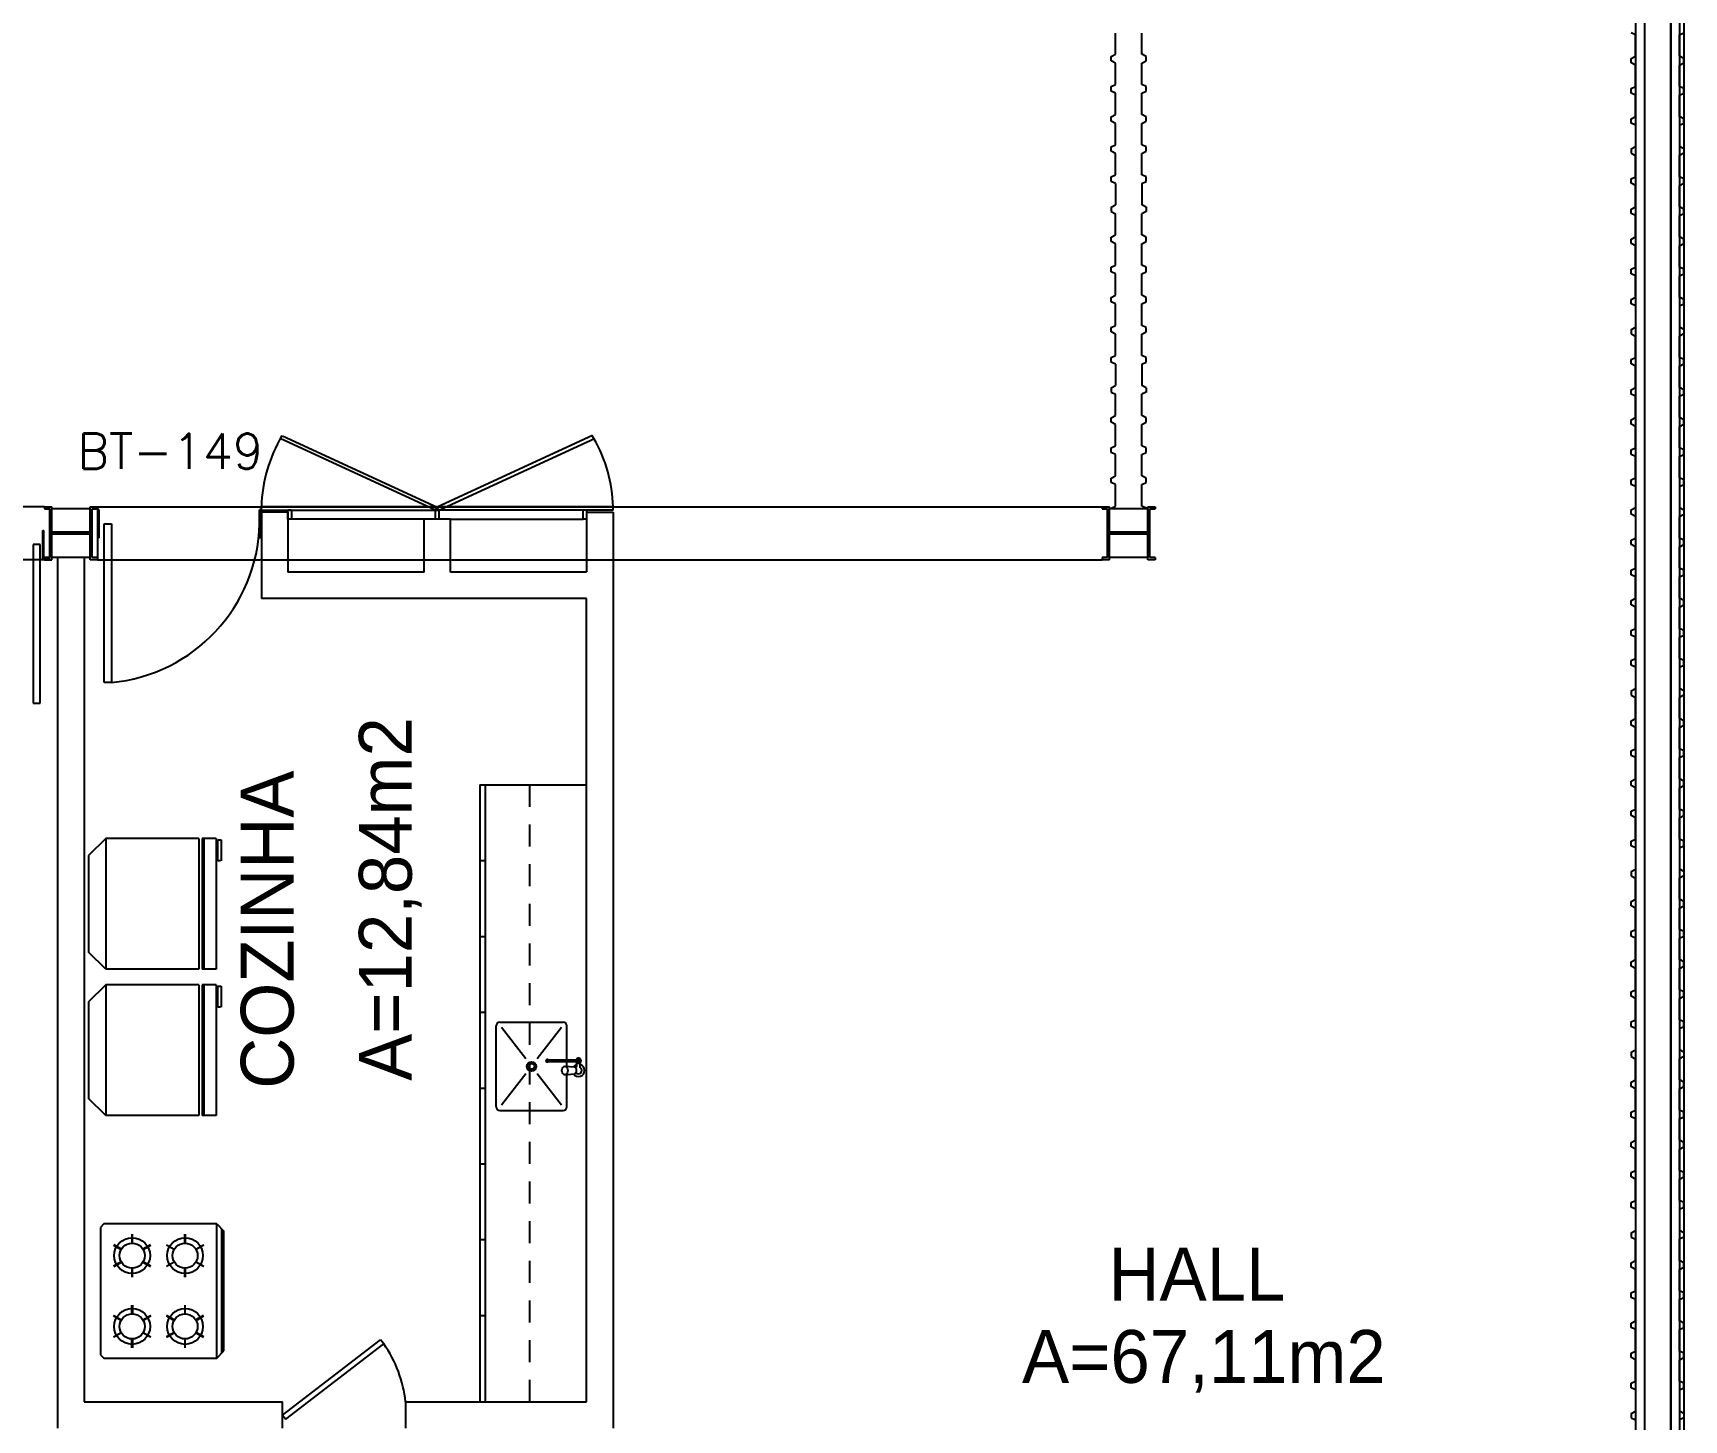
# Model space of a CAD drawing. Extents: x 940 to 1060, y 76 to 105.
# Drawn here: x 1050.75 to 1060.12, y 83.51 to 91.38 of the extents above; entities that cross this region are included whole.
import ezdxf
from ezdxf.enums import TextEntityAlignment as Align

# ---------------------------------------------------------------- set-up
doc = ezdxf.new("R2010")
doc.units = 0
doc.header["$LTSCALE"] = 0.5
doc.header["$MEASUREMENT"] = 0
doc.linetypes.add('HIDDEN', pattern=[0.375, 0.25, -0.125])
doc.layers.get('0').update_dxf_attribs({"linetype": 'CONTINUOUS'})
for name, color, linetype in [('1', 1, 'CONTINUOUS'), ('ALVENARIA', 2, 'CONTINUOUS'), ('BANCADA', 1, 'CONTINUOUS'), ('ENDEREÇO', 2, 'CONTINUOUS'), ('ESTRUTURAS', 2, 'CONTINUOUS'), ('PORTA', 2, 'CONTINUOUS'), ('PÇ', 1, 'CONTINUOUS'), ('TEXTO', 2, 'CONTINUOUS'), ('ÁREA', 2, 'CONTINUOUS')]:
    doc.layers.add(name, color=color, linetype=linetype)
doc.styles.add('FONTE', font='FONTE.shx', dxfattribs={"height": 0.4})
doc.styles.add('UNB-100', font='simplex.shx', dxfattribs={"height": 0.2})

# ---------------------------------------------------------------- blocks, each defined once
blk = doc.blocks.new('A$C1F560368')
at = {"layer": 'BANCADA', "color": 1}
for p, q in [((0.0971, 1.5713), (0, 1.4741)), ((0.0971, 1.5713), (0.0971, 0.8298)), ((0.6243, 1.5713), (0.0971, 1.5713)), ((0.6243, 1.5713), (0.6243, 0.8298)), ((0.6443, 1.5713), (0.6443, 0.8298)), ((0.7243, 1.5713), (0.6443, 1.5713)), ((0.6543, 1.5713), (0.6543, 0.8298)), ((0.7243, 1.5713), (0.7243, 0.8298)), ((0.7323, 1.4439), (0.7323, 1.5633)), ((0.7323, 1.5633), (0.7509, 1.5633)), ((0.7509, 1.5633), (0.7509, 1.4439)), ((0, 1.4741), (0, 0.9269)), ((0.7482, 1.4439), (0.7323, 1.4439)), ((0.0971, 0.8298), (0, 0.9269)), ((0.6243, 0.8298), (0.0971, 0.8298)), ((0.7243, 0.8298), (0.6443, 0.8298)), ((0.0971, 0.7415), (0, 0.6444)), ((0.0971, 0.7415), (0.0971, 0)), ((0.6243, 0.7415), (0.0971, 0.7415)), ((0.6243, 0.7415), (0.6243, 0)), ((0.7243, 0.7415), (0.6443, 0.7415)), ((0.6443, 0.7415), (0.6443, 0)), ((0.6543, 0.7415), (0.6543, 0)), ((0.7243, 0.7415), (0.7243, 0)), ((0.7323, 0.6141), (0.7323, 0.7335)), ((0.7323, 0.7335), (0.7509, 0.7335)), ((0.7509, 0.7335), (0.7509, 0.6141)), ((0, 0.6444), (0, 0.0971)), ((0.7482, 0.6141), (0.7323, 0.6141)), ((0.0971, 0), (0, 0.0971)), ((0.6243, 0), (0.0971, 0)), ((0.7243, 0), (0.6443, 0))]:
    blk.add_line(p, q, dxfattribs=at)
blk = doc.blocks.new('INOXA1-P')
for p, q in [((0.12, 0.23), (0.12, 0.0472)), ((0.22, 0.25), (0.14, 0.25)), ((0.15, 0.22), (0.287, 0.0427)), ((0.5, 0.25), (0.22, 0.25)), ((0.353, 0.0427), (0.49, 0.22)), ((0.52, 0.23), (0.52, -0.23)), ((0.043, 0.0076), (0.043, -0.022)), ((0.0623, 0.04), (0.0709, 0.04)), ((0.131, 0.0482), (0.0755, 0.0432)), ((0.131, -0.0018), (0.0755, 0.0032)), ((0.22, -0.0268), (0.0536, -0.0268)), ((0.22, -0.0368), (0.0536, -0.0368)), ((0.063, -0.0031), (0.063, -0.0207)), ((0.12, -0.0008), (0.12, -0.0268)), ((0.12, -0.0368), (0.12, -0.23)), ((0.15, -0.22), (0.287, -0.0427)), ((0.2309, -0.0268), (0.22, -0.0268)), ((0.2309, -0.0368), (0.22, -0.0368)), ((0.353, -0.0427), (0.49, -0.22)), ((0.22, -0.25), (0.14, -0.25)), ((0.5, -0.25), (0.22, -0.25))]:
    blk.add_line(p, q)
blk.add_lwpolyline([(0.0755, 0.0032), (0.0724, 0.0044), (0.069, 0.0091), (0.067, 0.0151), (0.0663, 0.0232), (0.067, 0.0313), (0.069, 0.0374), (0.0724, 0.042), (0.0755, 0.0432)])
blk.add_lwpolyline([(0.131, 0.0482), (0.1372, 0.0465), (0.1431, 0.0409), (0.1467, 0.0332), (0.1481, 0.0232), (0.1467, 0.0133), (0.1431, 0.0055), (0.1372, -0.0001), (0.131, -0.0018), (0.1249, -0.0001), (0.1189, 0.0055), (0.1153, 0.0133), (0.1139, 0.0232), (0.1153, 0.0332), (0.1189, 0.0409), (0.1249, 0.0465)], close=True)
for radius in [0.0266, 0.0163]:
    blk.add_circle((0.32, 0), radius)
for centre, radius, start, end in [((0.14, 0.23), 0.02, 90, 180), ((0.5, 0.23), 0.02, 360, 90), ((0.0536, 0.0232), 0.0349, 36.17047, 252.25677), ((0.0536, 0.0232), 0.0189, 62.73673, 235.73755), ((0.073, -0.0031), 0.01, 102.82848, 180), ((0.0536, 0.0232), 0.0349, 285.53733, 323.99874), ((0.0536, -0.0318), 0.0145, 20.16101, 339.83899), ((0.0536, -0.0318), 0.005, 90.00373, 269.99627), ((0.2309, -0.0318), 0.00738, 222.65589, 137.34411), ((0.2309, -0.0318), 0.005, 269.99352, 90.00648), ((0.14, -0.23), 0.02, 180, 270), ((0.5, -0.23), 0.02, 270, 360)]:
    blk.add_arc(centre, radius, start, end)
blk = doc.blocks.new('A$C56DD63A4')
at = {"layer": 'BANCADA', "color": 1}
for p, q in [((0.0389, 0.762), (0, 0.7201)), ((0.6793, 0.762), (0.0389, 0.762)), ((0.0389, 0.762), (0.0389, 0)), ((0.6993, 0.742), (0.6793, 0.762)), ((0, 0.7201), (0, 0.0419)), ((0.0111, 0.7321), (0.0111, 0.0299)), ((0.0111, 0.7321), (0.0111, 0.0299)), ((0.2178, 0.7033), (0.2178, 0.653)), ((0.2202, 0.653), (0.2202, 0.7033)), ((0.5179, 0.653), (0.5179, 0.7033)), ((0.5204, 0.7033), (0.5204, 0.653)), ((0.6993, 0.02), (0.6993, 0.742)), ((0.1133, 0.6415), (0.1568, 0.6164)), ((0.1581, 0.6185), (0.1145, 0.6436)), ((0.3235, 0.6436), (0.2799, 0.6185)), ((0.2811, 0.6164), (0.3247, 0.6415)), ((0.457, 0.6164), (0.4135, 0.6415)), ((0.4147, 0.6436), (0.4582, 0.6185)), ((0.5801, 0.6185), (0.6237, 0.6436)), ((0.6249, 0.6415), (0.5813, 0.6164)), ((0.1568, 0.5474), (0.1133, 0.5223)), ((0.1145, 0.5202), (0.1581, 0.5453)), ((0.2178, 0.5109), (0.2178, 0.4605)), ((0.2202, 0.4605), (0.2202, 0.5109)), ((0.2799, 0.5453), (0.3235, 0.5202)), ((0.3247, 0.5223), (0.2811, 0.5474)), ((0.4135, 0.5223), (0.457, 0.5474)), ((0.4582, 0.5453), (0.4147, 0.5202)), ((0.5179, 0.4605), (0.5179, 0.5109)), ((0.5204, 0.5109), (0.5204, 0.4605)), ((0.6237, 0.5202), (0.5801, 0.5453)), ((0.5813, 0.5474), (0.6249, 0.5223)), ((0.2178, 0.2511), (0.2178, 0.3015)), ((0.2202, 0.3015), (0.2202, 0.2511)), ((0.5179, 0.3015), (0.5179, 0.2511)), ((0.5204, 0.2511), (0.5204, 0.3015)), ((0.1568, 0.2146), (0.1133, 0.2397)), ((0.1145, 0.2418), (0.1581, 0.2167)), ((0.2799, 0.2167), (0.3235, 0.2418)), ((0.3247, 0.2397), (0.2811, 0.2146)), ((0.4135, 0.2397), (0.457, 0.2146)), ((0.4582, 0.2167), (0.4147, 0.2418)), ((0.6237, 0.2418), (0.5801, 0.2167)), ((0.5813, 0.2146), (0.6249, 0.2397)), ((0.1133, 0.1205), (0.1568, 0.1456)), ((0.1581, 0.1435), (0.1145, 0.1184)), ((0.2178, 0.0587), (0.2178, 0.109)), ((0.2202, 0.109), (0.2202, 0.0587)), ((0.3235, 0.1184), (0.2799, 0.1435)), ((0.2811, 0.1456), (0.3247, 0.1205)), ((0.457, 0.1456), (0.4135, 0.1205)), ((0.4147, 0.1184), (0.4582, 0.1435)), ((0.5179, 0.109), (0.5179, 0.0587)), ((0.5204, 0.0587), (0.5204, 0.109)), ((0.5801, 0.1435), (0.6237, 0.1184)), ((0.6249, 0.1205), (0.5813, 0.1456)), ((0.0389, 0), (0, 0.0419)), ((0.6793, 0), (0.6993, 0.02)), ((0.0389, 0), (0.6793, 0))]:
    blk.add_line(p, q, dxfattribs=at)
for centre, radius in [((0.219, 0.5819), 0.1016), ((0.5192, 0.5819), 0.1016), ((0.219, 0.5819), 0.0711), ((0.5192, 0.5819), 0.0711), ((0.219, 0.1801), 0.1016), ((0.5192, 0.1801), 0.1016), ((0.219, 0.1801), 0.0711), ((0.5192, 0.1801), 0.0711)]:
    blk.add_circle(centre, radius, dxfattribs=at)

msp = doc.modelspace()

# ---------------------------------------------------------------- linework, layer by layer
at = {"layer": '1', "color": 1}
for p, q in [((1060.12025, 102.79302), (1060.12025, 78.29302)), ((1060.04477, 78.6806), (1060.04477, 102.40068)), ((1053.03769, 88.67306), (1052.1599, 89.07815)), ((1052.17036, 89.0952), (1053.04769, 88.69038)), ((1053.9288, 89.09694), (1053.04769, 88.69038)), ((1053.05769, 88.67306), (1053.93926, 89.07989)), ((1053.93604, 89.07972), (1053.92604, 89.09704)), ((1050.82025, 88.69302), (1045.12025, 88.69302)), ((1051.12025, 88.69302), (1054.04525, 88.69302)), ((1053.04469, 88.69302), (1052.05014, 88.69302)), ((1052.05014, 88.67302), (1052.05014, 88.69302)), ((1053.04469, 88.67302), (1053.04469, 88.69302)), ((1054.04525, 88.69302), (1053.05069, 88.69302)), ((1053.05069, 88.67302), (1053.05069, 88.69302)), ((1054.04525, 88.67302), (1054.04525, 88.69302)), ((1054.04525, 88.69302), (1056.82025, 88.69302)), ((1052.05014, 88.67302), (1053.05033, 88.67302)), ((1052.20014, 88.62302), (1052.20014, 88.67302)), ((1052.22014, 88.67302), (1052.20014, 88.67302)), ((1052.22014, 88.62302), (1052.20014, 88.62302)), ((1052.22014, 88.67295), (1052.22014, 88.62295)), ((1052.97269, 88.62305), (1052.22014, 88.62295)), ((1053.03769, 88.67306), (1053.04769, 88.69038)), ((1053.03769, 88.62306), (1053.03769, 88.67306)), ((1053.05769, 88.67306), (1053.03769, 88.67306)), ((1053.05769, 88.67306), (1053.04769, 88.69038)), ((1054.04525, 88.67302), (1053.05633, 88.67302)), ((1053.05769, 88.67299), (1053.05769, 88.62299)), ((1053.12269, 88.62306), (1053.87525, 88.62306)), ((1053.87525, 88.62309), (1053.87525, 88.67309)), ((1053.89525, 88.67309), (1053.87525, 88.67309)), ((1053.89525, 88.62309), (1053.87525, 88.62309)), ((1053.89525, 88.67302), (1053.89525, 88.62302)), ((1050.82025, 88.39302), (1045.12025, 88.39302)), ((1051.12025, 88.39302), (1054.04525, 88.39302)), ((1054.04555, 88.39302), (1056.82025, 88.39302))]:
    msp.add_line(p, q, dxfattribs=at)
for centre, radius, start, end in [((1052.8902, 88.66879), 0.84041, 149.385249, 178.347882), ((1053.23325, 88.67302), 0.81225, 1.410941, 30.057733)]:
    msp.add_arc(centre, radius, start, end, dxfattribs=at)
at = {"layer": 'ALVENARIA'}
for p, q in [((1059.84525, 93.81145), (1059.84525, 78.44226)), ((1059.89557, 93.76145), (1059.89557, 78.44226)), ((1060.04557, 93.76145), (1060.04557, 78.44226)), ((1060.09525, 93.81145), (1060.09525, 78.48768)), ((1056.89525, 91.25977), (1056.89525, 91.38057)), ((1057.04525, 91.25977), (1057.04525, 91.38057)), ((1059.84525, 91.36948), (1059.82025, 91.38198)), ((1059.84525, 91.24868), (1059.84525, 91.36948)), ((1060.09525, 91.36948), (1060.12025, 91.38198)), ((1060.09525, 91.24868), (1060.09525, 91.36948)), ((1056.87025, 91.24727), (1056.89525, 91.25977)), ((1056.87025, 91.22227), (1056.87025, 91.24727)), ((1056.89525, 91.20977), (1056.87025, 91.22227)), ((1057.07025, 91.24727), (1057.04525, 91.25977)), ((1057.04525, 91.20977), (1057.07025, 91.22227)), ((1057.07025, 91.22227), (1057.07025, 91.24727)), ((1059.82025, 91.23618), (1059.84525, 91.24868)), ((1059.82025, 91.21118), (1059.82025, 91.23618)), ((1060.12025, 91.23618), (1060.09525, 91.24868)), ((1060.12025, 91.21118), (1060.12025, 91.23618)), ((1056.89525, 91.08897), (1056.89525, 91.20977)), ((1057.04525, 91.08897), (1057.04525, 91.20977)), ((1059.84525, 91.19868), (1059.82025, 91.21118)), ((1059.84525, 91.07754), (1059.84525, 91.19868)), ((1060.09525, 91.19868), (1060.12025, 91.21118)), ((1060.09525, 91.07754), (1060.09525, 91.19868)), ((1056.87025, 91.07647), (1056.89525, 91.08897)), ((1056.87025, 91.05147), (1056.87025, 91.07647)), ((1056.89525, 91.03897), (1056.87025, 91.05147)), ((1056.89525, 90.91817), (1056.89525, 91.03897)), ((1057.07025, 91.07647), (1057.04525, 91.08897)), ((1057.04525, 91.03897), (1057.07025, 91.05147)), ((1057.04525, 90.91817), (1057.04525, 91.03897)), ((1057.07025, 91.05147), (1057.07025, 91.07647)), ((1059.82025, 91.06504), (1059.84525, 91.07754)), ((1059.82025, 91.04004), (1059.82025, 91.06504)), ((1059.84525, 91.02754), (1059.82025, 91.04004)), ((1060.12025, 91.06504), (1060.09525, 91.07754)), ((1060.09525, 91.02754), (1060.12025, 91.04004)), ((1060.12025, 91.04004), (1060.12025, 91.06504)), ((1059.84525, 90.90708), (1059.84525, 91.02754)), ((1060.09525, 90.90708), (1060.09525, 91.02754)), ((1056.87025, 90.90567), (1056.89525, 90.91817)), ((1056.87025, 90.88067), (1056.87025, 90.90567)), ((1056.89525, 90.86817), (1056.87025, 90.88067)), ((1056.89525, 90.74703), (1056.89525, 90.86817)), ((1057.07025, 90.90567), (1057.04525, 90.91817)), ((1057.04525, 90.86817), (1057.07025, 90.88067)), ((1057.04525, 90.74703), (1057.04525, 90.86817)), ((1057.07025, 90.88067), (1057.07025, 90.90567)), ((1059.82025, 90.89458), (1059.84525, 90.90708)), ((1059.82025, 90.86958), (1059.82025, 90.89458)), ((1059.84525, 90.85708), (1059.82025, 90.86958)), ((1059.84525, 90.85708), (1059.84525, 90.73628)), ((1060.12025, 90.89458), (1060.09525, 90.90708)), ((1060.09525, 90.85708), (1060.12025, 90.86958)), ((1060.09525, 90.85708), (1060.09525, 90.73628)), ((1060.12025, 90.86958), (1060.12025, 90.89458)), ((1056.87025, 90.73453), (1056.89525, 90.74703)), ((1056.87025, 90.70953), (1056.87025, 90.73453)), ((1056.89525, 90.69703), (1056.87025, 90.70953)), ((1056.89525, 90.57657), (1056.89525, 90.69703)), ((1057.07025, 90.73453), (1057.04525, 90.74703)), ((1057.04525, 90.69703), (1057.07025, 90.70953)), ((1057.04525, 90.57657), (1057.04525, 90.69703)), ((1057.07025, 90.70953), (1057.07025, 90.73453)), ((1059.82025, 90.72378), (1059.84525, 90.73628)), ((1059.82025, 90.72378), (1059.82025, 90.69878)), ((1059.82025, 90.69878), (1059.84525, 90.68628)), ((1059.84525, 90.56548), (1059.84525, 90.68628)), ((1059.84525, 90.56548), (1059.84525, 90.68628)), ((1060.12025, 90.72378), (1060.09525, 90.73628)), ((1060.12025, 90.69878), (1060.09525, 90.68628)), ((1060.09525, 90.56548), (1060.09525, 90.68628)), ((1060.12025, 90.72378), (1060.12025, 90.69878)), ((1056.87025, 90.56407), (1056.89525, 90.57657)), ((1057.07025, 90.56407), (1057.04525, 90.57657)), ((1059.82025, 90.55298), (1059.84525, 90.56548)), ((1059.82025, 90.55298), (1059.84525, 90.56548)), ((1060.12025, 90.55298), (1060.09525, 90.56548)), ((1056.87025, 90.53907), (1056.87025, 90.56407)), ((1056.89525, 90.52657), (1056.87025, 90.53907)), ((1056.89525, 90.52657), (1056.89525, 90.40577)), ((1057.04525, 90.52657), (1057.07025, 90.53907)), ((1057.04525, 90.52657), (1057.04525, 90.40577)), ((1057.07025, 90.53907), (1057.07025, 90.56407)), ((1059.82025, 90.52798), (1059.82025, 90.55298)), ((1059.82025, 90.52798), (1059.82025, 90.55298)), ((1059.84525, 90.51548), (1059.82025, 90.52798)), ((1059.84525, 90.51548), (1059.82025, 90.52798)), ((1059.84525, 90.39468), (1059.84525, 90.51548)), ((1059.84525, 90.39468), (1059.84525, 90.51548)), ((1060.09525, 90.51548), (1060.12025, 90.52798)), ((1060.09525, 90.39468), (1060.09525, 90.51548)), ((1060.12025, 90.52798), (1060.12025, 90.55298)), ((1056.87025, 90.39327), (1056.89525, 90.40577)), ((1056.87025, 90.39327), (1056.87025, 90.36827)), ((1057.07025, 90.39327), (1057.04525, 90.40577)), ((1057.07025, 90.39327), (1057.07025, 90.36827)), ((1059.82025, 90.38218), (1059.84525, 90.39468)), ((1059.82025, 90.38218), (1059.84525, 90.39468)), ((1059.82025, 90.35718), (1059.82025, 90.38218)), ((1059.82025, 90.35718), (1059.82025, 90.38218)), ((1060.12025, 90.38218), (1060.09525, 90.39468)), ((1060.12025, 90.35718), (1060.12025, 90.38218)), ((1056.87025, 90.36827), (1056.89525, 90.35577)), ((1056.89525, 90.23497), (1056.89525, 90.35577)), ((1057.07025, 90.36827), (1057.04525, 90.35577)), ((1057.04525, 90.23497), (1057.04525, 90.35577)), ((1059.84525, 90.34468), (1059.82025, 90.35718)), ((1059.84525, 90.34468), (1059.82025, 90.35718)), ((1059.84525, 90.22388), (1059.84525, 90.34468)), ((1059.84525, 90.22388), (1059.84525, 90.34468)), ((1060.09525, 90.34468), (1060.12025, 90.35718)), ((1060.09525, 90.22388), (1060.09525, 90.34468)), ((1056.87025, 90.22247), (1056.89525, 90.23497)), ((1056.87025, 90.19747), (1056.87025, 90.22247)), ((1056.89525, 90.18497), (1056.87025, 90.19747)), ((1057.07025, 90.22247), (1057.04525, 90.23497)), ((1057.04525, 90.18497), (1057.07025, 90.19747)), ((1057.07025, 90.19747), (1057.07025, 90.22247)), ((1059.82025, 90.21138), (1059.84525, 90.22388)), ((1059.82025, 90.21138), (1059.84525, 90.22388)), ((1059.82025, 90.18638), (1059.82025, 90.21138)), ((1059.82025, 90.18638), (1059.82025, 90.21138)), ((1060.12025, 90.21138), (1060.09525, 90.22388)), ((1060.12025, 90.18638), (1060.12025, 90.21138)), ((1056.89525, 90.06417), (1056.89525, 90.18497)), ((1057.04525, 90.06417), (1057.04525, 90.18497)), ((1059.84525, 90.17388), (1059.82025, 90.18638)), ((1059.84525, 90.17388), (1059.82025, 90.18638)), ((1059.84525, 90.05274), (1059.84525, 90.17388)), ((1059.84525, 90.05274), (1059.84525, 90.17388)), ((1060.09525, 90.17388), (1060.12025, 90.18638)), ((1060.09525, 90.05274), (1060.09525, 90.17388)), ((1056.87025, 90.05167), (1056.89525, 90.06417)), ((1056.87025, 90.02667), (1056.87025, 90.05167)), ((1056.89525, 90.01417), (1056.87025, 90.02667)), ((1056.89525, 89.89337), (1056.89525, 90.01417)), ((1057.07025, 90.05167), (1057.04525, 90.06417)), ((1057.04525, 90.01417), (1057.07025, 90.02667)), ((1057.04525, 89.89337), (1057.04525, 90.01417)), ((1057.07025, 90.02667), (1057.07025, 90.05167)), ((1059.82025, 90.04024), (1059.84525, 90.05274)), ((1059.82025, 90.04024), (1059.84525, 90.05274)), ((1059.82025, 90.01524), (1059.82025, 90.04024)), ((1059.82025, 90.01524), (1059.82025, 90.04024)), ((1059.84525, 90.00274), (1059.82025, 90.01524)), ((1059.84525, 90.00274), (1059.82025, 90.01524)), ((1059.84525, 89.88228), (1059.84525, 90.00274)), ((1059.84525, 89.88228), (1059.84525, 90.00274)), ((1060.12025, 90.04024), (1060.09525, 90.05274)), ((1060.09525, 90.00274), (1060.12025, 90.01524)), ((1060.09525, 89.88228), (1060.09525, 90.00274)), ((1060.12025, 90.01524), (1060.12025, 90.04024)), ((1056.87025, 89.88087), (1056.89525, 89.89337)), ((1056.87025, 89.85587), (1056.87025, 89.88087)), ((1056.89525, 89.84337), (1056.87025, 89.85587)), ((1056.89525, 89.72223), (1056.89525, 89.84337)), ((1057.07025, 89.88087), (1057.04525, 89.89337)), ((1057.04525, 89.84337), (1057.07025, 89.85587)), ((1057.04525, 89.72223), (1057.04525, 89.84337)), ((1057.07025, 89.85587), (1057.07025, 89.88087)), ((1059.82025, 89.86978), (1059.84525, 89.88228)), ((1059.82025, 89.86978), (1059.84525, 89.88228)), ((1059.82025, 89.84478), (1059.82025, 89.86978)), ((1059.82025, 89.84478), (1059.82025, 89.86978)), ((1059.84525, 89.83228), (1059.82025, 89.84478)), ((1059.84525, 89.83228), (1059.82025, 89.84478)), ((1059.84525, 89.83228), (1059.84525, 89.71148)), ((1059.84525, 89.83228), (1059.84525, 89.71148)), ((1060.12025, 89.86978), (1060.09525, 89.88228)), ((1060.09525, 89.83228), (1060.12025, 89.84478)), ((1060.09525, 89.83228), (1060.09525, 89.71148)), ((1060.12025, 89.84478), (1060.12025, 89.86978)), ((1056.87025, 89.70973), (1056.89525, 89.72223)), ((1057.07025, 89.70973), (1057.04525, 89.72223)), ((1056.87025, 89.68473), (1056.87025, 89.70973)), ((1056.89525, 89.67223), (1056.87025, 89.68473)), ((1056.89525, 89.55177), (1056.89525, 89.67223)), ((1057.04525, 89.67223), (1057.07025, 89.68473)), ((1057.04525, 89.55177), (1057.04525, 89.67223)), ((1057.07025, 89.68473), (1057.07025, 89.70973)), ((1059.82025, 89.69898), (1059.84525, 89.71148)), ((1059.82025, 89.69898), (1059.84525, 89.71148)), ((1059.82025, 89.69898), (1059.82025, 89.67398)), ((1059.82025, 89.69898), (1059.82025, 89.67398)), ((1059.82025, 89.67398), (1059.84525, 89.66148)), ((1059.82025, 89.67398), (1059.84525, 89.66148)), ((1059.84525, 89.54068), (1059.84525, 89.66148)), ((1059.84525, 89.54068), (1059.84525, 89.66148)), ((1060.12025, 89.69898), (1060.09525, 89.71148)), ((1060.12025, 89.67398), (1060.09525, 89.66148)), ((1060.09525, 89.54068), (1060.09525, 89.66148)), ((1060.12025, 89.69898), (1060.12025, 89.67398)), ((1056.87025, 89.53927), (1056.89525, 89.55177)), ((1056.87025, 89.51427), (1056.87025, 89.53927)), ((1057.07025, 89.53927), (1057.04525, 89.55177)), ((1057.07025, 89.51427), (1057.07025, 89.53927)), ((1059.82025, 89.52818), (1059.84525, 89.54068)), ((1060.12025, 89.52818), (1060.09525, 89.54068)), ((1056.89525, 89.50177), (1056.87025, 89.51427)), ((1056.89525, 89.50177), (1056.89525, 89.38097)), ((1057.04525, 89.50177), (1057.07025, 89.51427)), ((1057.04525, 89.50177), (1057.04525, 89.38097)), ((1059.82025, 89.50318), (1059.82025, 89.52818)), ((1059.84525, 89.49068), (1059.82025, 89.50318)), ((1059.84525, 89.36988), (1059.84525, 89.49068)), ((1059.84525, 89.36988), (1059.84525, 89.49068)), ((1060.09525, 89.49068), (1060.12025, 89.50318)), ((1060.09525, 89.36988), (1060.09525, 89.49068)), ((1060.12025, 89.50318), (1060.12025, 89.52818)), ((1056.87025, 89.36847), (1056.89525, 89.38097)), ((1056.87025, 89.36847), (1056.87025, 89.34347)), ((1057.07025, 89.36847), (1057.04525, 89.38097)), ((1057.07025, 89.36847), (1057.07025, 89.34347)), ((1059.82025, 89.35738), (1059.84525, 89.36988)), ((1059.82025, 89.35738), (1059.84525, 89.36988)), ((1059.82025, 89.33238), (1059.82025, 89.35738)), ((1059.82025, 89.33238), (1059.82025, 89.35738)), ((1060.12025, 89.35738), (1060.09525, 89.36988)), ((1060.12025, 89.33238), (1060.12025, 89.35738)), ((1056.87025, 89.34347), (1056.89525, 89.33097)), ((1056.89525, 89.21017), (1056.89525, 89.33097)), ((1057.07025, 89.34347), (1057.04525, 89.33097)), ((1057.04525, 89.21017), (1057.04525, 89.33097)), ((1059.84525, 89.31988), (1059.82025, 89.33238)), ((1059.84525, 89.31988), (1059.82025, 89.33238)), ((1059.84525, 89.19908), (1059.84525, 89.31988)), ((1059.84525, 89.19908), (1059.84525, 89.31988)), ((1060.09525, 89.31988), (1060.12025, 89.33238)), ((1060.09525, 89.19908), (1060.09525, 89.31988)), ((1056.87025, 89.19767), (1056.89525, 89.21017)), ((1056.87025, 89.17267), (1056.87025, 89.19767)), ((1056.89525, 89.16017), (1056.87025, 89.17267)), ((1056.89525, 89.03937), (1056.89525, 89.16017)), ((1057.07025, 89.19767), (1057.04525, 89.21017)), ((1057.04525, 89.16017), (1057.07025, 89.17267)), ((1057.04525, 89.03937), (1057.04525, 89.16017)), ((1057.07025, 89.17267), (1057.07025, 89.19767)), ((1059.82025, 89.18658), (1059.84525, 89.19908)), ((1059.82025, 89.18658), (1059.84525, 89.19908)), ((1059.82025, 89.16158), (1059.82025, 89.18658)), ((1059.82025, 89.16158), (1059.82025, 89.18658)), ((1059.84525, 89.14908), (1059.82025, 89.16158)), ((1059.84525, 89.14908), (1059.82025, 89.16158)), ((1060.12025, 89.18658), (1060.09525, 89.19908)), ((1060.09525, 89.14908), (1060.12025, 89.16158)), ((1060.12025, 89.16158), (1060.12025, 89.18658)), ((1059.84525, 89.02794), (1059.84525, 89.14908)), ((1059.84525, 89.02794), (1059.84525, 89.14908)), ((1060.09525, 89.02794), (1060.09525, 89.14908)), ((1056.87025, 89.02687), (1056.89525, 89.03937)), ((1056.87025, 89.00187), (1056.87025, 89.02687)), ((1056.89525, 88.98937), (1056.87025, 89.00187)), ((1056.89525, 88.86857), (1056.89525, 88.98937)), ((1057.07025, 89.02687), (1057.04525, 89.03937)), ((1057.04525, 88.98937), (1057.07025, 89.00187)), ((1057.04525, 88.86857), (1057.04525, 88.98937)), ((1057.07025, 89.00187), (1057.07025, 89.02687)), ((1059.82025, 89.01544), (1059.84525, 89.02794)), ((1059.82025, 89.01544), (1059.84525, 89.02794)), ((1059.82025, 88.99044), (1059.82025, 89.01544)), ((1059.82025, 88.99044), (1059.82025, 89.01544)), ((1059.84525, 88.97794), (1059.82025, 88.99044)), ((1059.84525, 88.97794), (1059.82025, 88.99044)), ((1059.84525, 88.85748), (1059.84525, 88.97794)), ((1059.84525, 88.85748), (1059.84525, 88.97794)), ((1060.12025, 89.01544), (1060.09525, 89.02794)), ((1060.09525, 88.97794), (1060.12025, 88.99044)), ((1060.09525, 88.85748), (1060.09525, 88.97794)), ((1060.12025, 88.99044), (1060.12025, 89.01544)), ((1056.87025, 88.85607), (1056.89525, 88.86857)), ((1056.87025, 88.83107), (1056.87025, 88.85607)), ((1056.89525, 88.81857), (1056.87025, 88.83107)), ((1056.89525, 88.69743), (1056.89525, 88.81857)), ((1057.07025, 88.85607), (1057.04525, 88.86857)), ((1057.04525, 88.81857), (1057.07025, 88.83107)), ((1057.04525, 88.69743), (1057.04525, 88.81857)), ((1057.07025, 88.83107), (1057.07025, 88.85607)), ((1059.82025, 88.84498), (1059.84525, 88.85748)), ((1059.82025, 88.84498), (1059.84525, 88.85748)), ((1059.82025, 88.81998), (1059.82025, 88.84498)), ((1059.82025, 88.81998), (1059.82025, 88.84498)), ((1059.84525, 88.80748), (1059.82025, 88.81998)), ((1059.84525, 88.80748), (1059.82025, 88.81998)), ((1059.84525, 88.80748), (1059.84525, 88.68668)), ((1059.84525, 88.80748), (1059.84525, 88.68868)), ((1060.12025, 88.84498), (1060.09525, 88.85748)), ((1060.09525, 88.80748), (1060.12025, 88.81998)), ((1060.09525, 88.80748), (1060.09525, 88.68668)), ((1060.12025, 88.81998), (1060.12025, 88.84498)), ((1056.87025, 88.68493), (1056.89525, 88.69743)), ((1057.07025, 88.68493), (1057.04525, 88.69743)), ((1052.20014, 88.66291), (1052.05014, 88.66291)), ((1052.05014, 88.66291), (1052.05014, 88.17302)), ((1052.20014, 88.66291), (1052.20014, 88.32302)), ((1053.12269, 88.62306), (1052.97269, 88.62305)), ((1052.97269, 88.32302), (1052.97269, 88.62305)), ((1053.05769, 88.62306), (1053.03769, 88.62306)), ((1053.12269, 88.32302), (1053.12269, 88.62306)), ((1053.89525, 88.66291), (1054.04525, 88.66291)), ((1053.89525, 88.66291), (1053.89525, 88.32309)), ((1054.04525, 88.66291), (1054.04525, 83.46564)), ((1056.87025, 88.68102), (1056.87025, 88.68493)), ((1057.07025, 88.68102), (1057.07025, 88.68493)), ((1059.82025, 88.67618), (1059.84525, 88.68868)), ((1059.82025, 88.67618), (1059.84525, 88.68868)), ((1059.82025, 88.65118), (1059.82025, 88.67618)), ((1059.82025, 88.65118), (1059.82025, 88.67618)), ((1059.84525, 88.63868), (1059.82025, 88.65118)), ((1059.84525, 88.63868), (1059.82025, 88.65118)), ((1059.84525, 88.63868), (1059.84525, 88.51988)), ((1059.84525, 88.63868), (1059.84525, 88.51788)), ((1060.12025, 88.67418), (1060.09525, 88.68668)), ((1060.12025, 88.64918), (1060.09525, 88.63668)), ((1060.09525, 88.51588), (1060.09525, 88.63668)), ((1060.12025, 88.67418), (1060.12025, 88.64918)), ((1059.82025, 88.50338), (1059.84525, 88.51588)), ((1059.84525, 88.51738), (1059.84525, 88.52028)), ((1060.12025, 88.50338), (1060.09525, 88.51588)), ((1059.82025, 88.47838), (1059.82025, 88.50338)), ((1059.84525, 88.46588), (1059.82025, 88.47838)), ((1059.84525, 88.34508), (1059.84525, 88.46588)), ((1060.09525, 88.46588), (1060.12025, 88.47838)), ((1060.09525, 88.34508), (1060.09525, 88.46588)), ((1060.12025, 88.47838), (1060.12025, 88.50338)), ((1050.89525, 83.46564), (1050.89525, 88.40502)), ((1051.04525, 88.40502), (1051.04525, 83.61564)), ((1052.97269, 88.32302), (1052.20014, 88.32302)), ((1053.89525, 88.32302), (1053.12269, 88.32302)), ((1059.82025, 88.33258), (1059.84525, 88.34508)), ((1059.82025, 88.30758), (1059.82025, 88.33258)), ((1060.12025, 88.33258), (1060.09525, 88.34508)), ((1060.12025, 88.30758), (1060.12025, 88.33258)), ((1059.84525, 88.29508), (1059.82025, 88.30758)), ((1059.84525, 88.17428), (1059.84525, 88.29508)), ((1060.09525, 88.29508), (1060.12025, 88.30758)), ((1060.09525, 88.17428), (1060.09525, 88.29508)), ((1053.89525, 88.17302), (1052.05014, 88.17302)), ((1053.89525, 83.61564), (1053.89525, 88.17302)), ((1059.82025, 88.16178), (1059.84525, 88.17428)), ((1059.82025, 88.13678), (1059.82025, 88.16178)), ((1059.84525, 88.12428), (1059.82025, 88.13678)), ((1060.12025, 88.16178), (1060.09525, 88.17428)), ((1060.09525, 88.12428), (1060.12025, 88.13678)), ((1060.12025, 88.13678), (1060.12025, 88.16178)), ((1059.84525, 88.00314), (1059.84525, 88.12428)), ((1060.09525, 88.00314), (1060.09525, 88.12428)), ((1059.82025, 87.99064), (1059.84525, 88.00314)), ((1059.82025, 87.96564), (1059.82025, 87.99064)), ((1059.84525, 87.95314), (1059.82025, 87.96564)), ((1059.84525, 87.83268), (1059.84525, 87.95314)), ((1060.12025, 87.99064), (1060.09525, 88.00314)), ((1060.09525, 87.95314), (1060.12025, 87.96564)), ((1060.09525, 87.83268), (1060.09525, 87.95314)), ((1060.12025, 87.96564), (1060.12025, 87.99064)), ((1059.82025, 87.82018), (1059.84525, 87.83268)), ((1059.82025, 87.79518), (1059.82025, 87.82018)), ((1059.84525, 87.78268), (1059.82025, 87.79518)), ((1059.84525, 87.78268), (1059.84525, 87.66188)), ((1060.12025, 87.82018), (1060.09525, 87.83268)), ((1060.09525, 87.78268), (1060.12025, 87.79518)), ((1060.09525, 87.78268), (1060.09525, 87.66188)), ((1060.12025, 87.79518), (1060.12025, 87.82018)), ((1059.82025, 87.64938), (1059.84525, 87.66188)), ((1060.12025, 87.64938), (1060.09525, 87.66188)), ((1059.82025, 87.64938), (1059.82025, 87.62438)), ((1059.82025, 87.62438), (1059.84525, 87.61188)), ((1059.84525, 87.49108), (1059.84525, 87.61188)), ((1060.12025, 87.62438), (1060.09525, 87.61188)), ((1060.09525, 87.49108), (1060.09525, 87.61188)), ((1060.12025, 87.64938), (1060.12025, 87.62438)), ((1059.82025, 87.47858), (1059.84525, 87.49108)), ((1059.82025, 87.45358), (1059.82025, 87.47858)), ((1060.12025, 87.47858), (1060.09525, 87.49108)), ((1060.12025, 87.45358), (1060.12025, 87.47858)), ((1059.84525, 87.44108), (1059.82025, 87.45358)), ((1059.84525, 87.32028), (1059.84525, 87.44108)), ((1060.09525, 87.44108), (1060.12025, 87.45358)), ((1060.09525, 87.32028), (1060.09525, 87.44108)), ((1059.82025, 87.30778), (1059.84525, 87.32028)), ((1059.82025, 87.28278), (1059.82025, 87.30778)), ((1060.12025, 87.30778), (1060.09525, 87.32028)), ((1060.12025, 87.28278), (1060.12025, 87.30778)), ((1059.84525, 87.27028), (1059.82025, 87.28278)), ((1059.84525, 87.14948), (1059.84525, 87.27028)), ((1060.09525, 87.27028), (1060.12025, 87.28278)), ((1060.09525, 87.14948), (1060.09525, 87.27028)), ((1059.82025, 87.13698), (1059.84525, 87.14948)), ((1059.82025, 87.11198), (1059.82025, 87.13698)), ((1059.84525, 87.09948), (1059.82025, 87.11198)), ((1059.84525, 86.97834), (1059.84525, 87.09948)), ((1060.12025, 87.13698), (1060.09525, 87.14948)), ((1060.09525, 87.09948), (1060.12025, 87.11198)), ((1060.09525, 86.97834), (1060.09525, 87.09948)), ((1060.12025, 87.11198), (1060.12025, 87.13698)), ((1059.82025, 86.96584), (1059.84525, 86.97834)), ((1059.82025, 86.94084), (1059.82025, 86.96584)), ((1059.84525, 86.92834), (1059.82025, 86.94084)), ((1059.84525, 86.80788), (1059.84525, 86.92834)), ((1060.12025, 86.96584), (1060.09525, 86.97834)), ((1060.09525, 86.92834), (1060.12025, 86.94084)), ((1060.09525, 86.80788), (1060.09525, 86.92834)), ((1060.12025, 86.94084), (1060.12025, 86.96584)), ((1059.82025, 86.79538), (1059.84525, 86.80788)), ((1059.82025, 86.77038), (1059.82025, 86.79538)), ((1059.84525, 86.75788), (1059.82025, 86.77038)), ((1059.84525, 86.75788), (1059.84525, 86.63708)), ((1060.12025, 86.79538), (1060.09525, 86.80788)), ((1060.09525, 86.75788), (1060.12025, 86.77038)), ((1060.09525, 86.75788), (1060.09525, 86.63708)), ((1060.12025, 86.77038), (1060.12025, 86.79538)), ((1059.82025, 86.62458), (1059.84525, 86.63708)), ((1060.12025, 86.62458), (1060.09525, 86.63708)), ((1059.82025, 86.62458), (1059.82025, 86.59958)), ((1059.82025, 86.59958), (1059.84525, 86.58708)), ((1059.84525, 86.46628), (1059.84525, 86.58708)), ((1060.12025, 86.59958), (1060.09525, 86.58708)), ((1060.09525, 86.46628), (1060.09525, 86.58708)), ((1060.12025, 86.62458), (1060.12025, 86.59958)), ((1059.82025, 86.45378), (1059.84525, 86.46628)), ((1059.82025, 86.42878), (1059.82025, 86.45378)), ((1060.12025, 86.45378), (1060.09525, 86.46628)), ((1060.12025, 86.42878), (1060.12025, 86.45378)), ((1059.84525, 86.41628), (1059.82025, 86.42878)), ((1059.84525, 86.29548), (1059.84525, 86.41628)), ((1060.09525, 86.41628), (1060.12025, 86.42878)), ((1060.09525, 86.29548), (1060.09525, 86.41628)), ((1059.82025, 86.28298), (1059.84525, 86.29548)), ((1059.82025, 86.25798), (1059.82025, 86.28298)), ((1059.84525, 86.24548), (1059.82025, 86.25798)), ((1060.12025, 86.28298), (1060.09525, 86.29548)), ((1060.09525, 86.24548), (1060.12025, 86.25798)), ((1060.12025, 86.25798), (1060.12025, 86.28298)), ((1059.84525, 86.12468), (1059.84525, 86.24548)), ((1060.09525, 86.12468), (1060.09525, 86.24548)), ((1059.82025, 86.11218), (1059.84525, 86.12468)), ((1059.82025, 86.08718), (1059.82025, 86.11218)), ((1059.84525, 86.07468), (1059.82025, 86.08718)), ((1059.84525, 85.95354), (1059.84525, 86.07468)), ((1060.12025, 86.11218), (1060.09525, 86.12468)), ((1060.09525, 86.07468), (1060.12025, 86.08718)), ((1060.09525, 85.95354), (1060.09525, 86.07468)), ((1060.12025, 86.08718), (1060.12025, 86.11218)), ((1059.82025, 85.94104), (1059.84525, 85.95354)), ((1059.82025, 85.91604), (1059.82025, 85.94104)), ((1059.84525, 85.90354), (1059.82025, 85.91604)), ((1059.84525, 85.78308), (1059.84525, 85.90354)), ((1060.12025, 85.94104), (1060.09525, 85.95354)), ((1060.09525, 85.90354), (1060.12025, 85.91604)), ((1060.09525, 85.78308), (1060.09525, 85.90354)), ((1060.12025, 85.91604), (1060.12025, 85.94104)), ((1059.82025, 85.77058), (1059.84525, 85.78308)), ((1059.82025, 85.74558), (1059.82025, 85.77058)), ((1059.84525, 85.73308), (1059.82025, 85.74558)), ((1059.84525, 85.73308), (1059.84525, 85.61228)), ((1060.12025, 85.77058), (1060.09525, 85.78308)), ((1060.09525, 85.73308), (1060.12025, 85.74558)), ((1060.09525, 85.73308), (1060.09525, 85.61228)), ((1060.12025, 85.74558), (1060.12025, 85.77058)), ((1059.82025, 85.59978), (1059.84525, 85.61228)), ((1060.12025, 85.59978), (1060.09525, 85.61228)), ((1059.82025, 85.59978), (1059.82025, 85.57478)), ((1059.82025, 85.57478), (1059.84525, 85.56228)), ((1059.84525, 85.44148), (1059.84525, 85.56228)), ((1060.12025, 85.57478), (1060.09525, 85.56228)), ((1060.09525, 85.44148), (1060.09525, 85.56228)), ((1060.12025, 85.59978), (1060.12025, 85.57478)), ((1059.82025, 85.42898), (1059.84525, 85.44148)), ((1059.82025, 85.40398), (1059.82025, 85.42898)), ((1060.12025, 85.42898), (1060.09525, 85.44148)), ((1060.12025, 85.40398), (1060.12025, 85.42898)), ((1059.84525, 85.39148), (1059.82025, 85.40398)), ((1059.84525, 85.27068), (1059.84525, 85.39148)), ((1060.09525, 85.39148), (1060.12025, 85.40398)), ((1060.09525, 85.27068), (1060.09525, 85.39148)), ((1059.82025, 85.25818), (1059.84525, 85.27068)), ((1059.82025, 85.23318), (1059.82025, 85.25818)), ((1059.84525, 85.22068), (1059.82025, 85.23318)), ((1060.12025, 85.25818), (1060.09525, 85.27068)), ((1060.09525, 85.22068), (1060.12025, 85.23318)), ((1060.12025, 85.23318), (1060.12025, 85.25818)), ((1059.84525, 85.09988), (1059.84525, 85.22068)), ((1060.09525, 85.09988), (1060.09525, 85.22068)), ((1059.82025, 85.08738), (1059.84525, 85.09988)), ((1059.82025, 85.06238), (1059.82025, 85.08738)), ((1059.84525, 85.04988), (1059.82025, 85.06238)), ((1059.84525, 84.92874), (1059.84525, 85.04988)), ((1060.12025, 85.08738), (1060.09525, 85.09988)), ((1060.09525, 85.04988), (1060.12025, 85.06238)), ((1060.09525, 84.92874), (1060.09525, 85.04988)), ((1060.12025, 85.06238), (1060.12025, 85.08738)), ((1059.82025, 84.91624), (1059.84525, 84.92874)), ((1059.82025, 84.89124), (1059.82025, 84.91624)), ((1059.84525, 84.87874), (1059.82025, 84.89124)), ((1059.84525, 84.75828), (1059.84525, 84.87874)), ((1060.12025, 84.91624), (1060.09525, 84.92874)), ((1060.09525, 84.87874), (1060.12025, 84.89124)), ((1060.09525, 84.75828), (1060.09525, 84.87874)), ((1060.12025, 84.89124), (1060.12025, 84.91624)), ((1059.82025, 84.74578), (1059.84525, 84.75828)), ((1060.12025, 84.74578), (1060.09525, 84.75828)), ((1059.82025, 84.72078), (1059.82025, 84.74578)), ((1059.84525, 84.70828), (1059.82025, 84.72078)), ((1059.84525, 84.70828), (1059.84525, 84.58748)), ((1060.09525, 84.70828), (1060.12025, 84.72078)), ((1060.09525, 84.70828), (1060.09525, 84.58748)), ((1060.12025, 84.72078), (1060.12025, 84.74578)), ((1059.82025, 84.57498), (1059.84525, 84.58748)), ((1059.82025, 84.57498), (1059.82025, 84.54998)), ((1060.12025, 84.57498), (1060.09525, 84.58748)), ((1060.12025, 84.57498), (1060.12025, 84.54998)), ((1059.82025, 84.54998), (1059.84525, 84.53748)), ((1059.84525, 84.41668), (1059.84525, 84.53748)), ((1060.12025, 84.54998), (1060.09525, 84.53748)), ((1060.09525, 84.41668), (1060.09525, 84.53748)), ((1059.82025, 84.40418), (1059.84525, 84.41668)), ((1059.82025, 84.37918), (1059.82025, 84.40418)), ((1060.12025, 84.40418), (1060.09525, 84.41668)), ((1060.12025, 84.37918), (1060.12025, 84.40418)), ((1059.84525, 84.36668), (1059.82025, 84.37918)), ((1059.84525, 84.24588), (1059.84525, 84.36668)), ((1060.09525, 84.36668), (1060.12025, 84.37918)), ((1060.09525, 84.24588), (1060.09525, 84.36668)), ((1059.82025, 84.23338), (1059.84525, 84.24588)), ((1059.82025, 84.20838), (1059.82025, 84.23338)), ((1059.84525, 84.19588), (1059.82025, 84.20838)), ((1060.12025, 84.23338), (1060.09525, 84.24588)), ((1060.09525, 84.19588), (1060.12025, 84.20838)), ((1060.12025, 84.20838), (1060.12025, 84.23338)), ((1059.84525, 84.07508), (1059.84525, 84.19588)), ((1060.09525, 84.07508), (1060.09525, 84.19588)), ((1059.82025, 84.06258), (1059.84525, 84.07508)), ((1059.82025, 84.03758), (1059.82025, 84.06258)), ((1059.84525, 84.02508), (1059.82025, 84.03758)), ((1059.84525, 83.90394), (1059.84525, 84.02508)), ((1060.12025, 84.06258), (1060.09525, 84.07508)), ((1060.09525, 84.02508), (1060.12025, 84.03758)), ((1060.09525, 83.90394), (1060.09525, 84.02508)), ((1060.12025, 84.03758), (1060.12025, 84.06258)), ((1059.82025, 83.89144), (1059.84525, 83.90394)), ((1059.82025, 83.86644), (1059.82025, 83.89144)), ((1059.84525, 83.85394), (1059.82025, 83.86644)), ((1059.84525, 83.73348), (1059.84525, 83.85394)), ((1060.12025, 83.89144), (1060.09525, 83.90394)), ((1060.09525, 83.85394), (1060.12025, 83.86644)), ((1060.09525, 83.73348), (1060.09525, 83.85394)), ((1060.12025, 83.86644), (1060.12025, 83.89144)), ((1059.82025, 83.72098), (1059.84525, 83.73348)), ((1060.12025, 83.72098), (1060.09525, 83.73348)), ((1059.82025, 83.69598), (1059.82025, 83.72098)), ((1059.84525, 83.68348), (1059.82025, 83.69598)), ((1059.84525, 83.68348), (1059.84525, 83.56268)), ((1060.09525, 83.68348), (1060.12025, 83.69598)), ((1060.09525, 83.68348), (1060.09525, 83.56268)), ((1060.12025, 83.69598), (1060.12025, 83.72098)), ((1051.04525, 83.61564), (1052.17025, 83.61564)), ((1052.17025, 83.46564), (1052.17025, 83.61564)), ((1052.87025, 83.46564), (1052.87025, 83.61564)), ((1052.87025, 83.61564), (1053.89525, 83.61564)), ((1059.82025, 83.55018), (1059.84525, 83.56268)), ((1059.82025, 83.55018), (1059.82025, 83.52518)), ((1060.12025, 83.55018), (1060.09525, 83.56268)), ((1060.12025, 83.55018), (1060.12025, 83.52518)), ((1059.82025, 83.52518), (1059.84525, 83.51268)), ((1060.12025, 83.52518), (1060.09525, 83.51268))]:
    msp.add_line(p, q, dxfattribs=at)
at = {"layer": 'BANCADA', "color": 1}
for p, q in [((1053.29025, 87.11564), (1053.29025, 83.61564)), ((1053.29025, 87.11564), (1053.32025, 87.11564)), ((1053.32025, 87.11564), (1053.32025, 83.61564)), ((1053.32025, 87.11564), (1053.89525, 87.11564)), ((1053.29025, 86.68564), (1053.32025, 86.68564)), ((1053.29025, 86.25564), (1053.32025, 86.25564)), ((1053.29025, 85.82564), (1053.32025, 85.82564)), ((1053.29025, 85.39564), (1053.32025, 85.39564)), ((1053.29025, 84.96564), (1053.32025, 84.96564)), ((1053.29025, 84.53564), (1053.32025, 84.53564)), ((1053.29025, 84.10564), (1053.32025, 84.10564))]:
    msp.add_line(p, q, dxfattribs=at)
at = {"layer": 'BANCADA', "color": 1, "linetype": 'HIDDEN'}
msp.add_line((1053.57025, 87.11564), (1053.57025, 83.61564), dxfattribs=at)
at = {"layer": 'ESTRUTURAS'}
for p, q in [((1050.82025, 88.69302), (1050.86225, 88.69302)), ((1050.82025, 88.69302), (1050.82025, 88.68102)), ((1050.86225, 88.39302), (1050.86225, 88.69302)), ((1051.07825, 88.39302), (1051.07825, 88.69302)), ((1051.07825, 88.69302), (1051.12025, 88.69302)), ((1051.12025, 88.69302), (1051.12025, 88.39302)), ((1051.12025, 88.69302), (1051.12025, 88.68102)), ((1051.12025, 88.69302), (1051.12025, 88.68102)), ((1056.82025, 88.69302), (1056.82025, 88.68102)), ((1056.82025, 88.69302), (1056.86225, 88.69302)), ((1056.86225, 88.39302), (1056.86225, 88.69302)), ((1057.07825, 88.69302), (1057.12025, 88.69302)), ((1057.07825, 88.39302), (1057.07825, 88.69302)), ((1057.12025, 88.69302), (1057.12025, 88.68102)), ((1050.82025, 88.68102), (1050.85025, 88.68102)), ((1050.85025, 88.40502), (1050.85025, 88.68102)), ((1051.07825, 88.68102), (1050.86225, 88.68102)), ((1051.09025, 88.40502), (1051.09025, 88.68102)), ((1051.09025, 88.68102), (1051.12025, 88.68102)), ((1056.82025, 88.68102), (1056.85025, 88.68102)), ((1056.85025, 88.40502), (1056.85025, 88.68102)), ((1057.07825, 88.68102), (1056.86225, 88.68102)), ((1057.09025, 88.68102), (1057.12025, 88.68102)), ((1057.09025, 88.40502), (1057.09025, 88.68102)), ((1051.07825, 88.54902), (1050.86225, 88.54902)), ((1051.07825, 88.53702), (1050.86225, 88.53702)), ((1057.07825, 88.54902), (1056.86225, 88.54902)), ((1057.07825, 88.53702), (1056.86225, 88.53702)), ((1050.82025, 88.40502), (1050.82025, 88.39302)), ((1050.82025, 88.40502), (1050.85025, 88.40502)), ((1050.82025, 88.40502), (1050.82025, 88.39302)), ((1050.85025, 88.40502), (1050.82025, 88.40502)), ((1050.82025, 88.39302), (1050.86225, 88.39302)), ((1050.86225, 88.39302), (1050.82025, 88.39302)), ((1051.07825, 88.40502), (1050.86225, 88.40502)), ((1051.12025, 88.39302), (1051.07825, 88.39302)), ((1051.12025, 88.40502), (1051.09025, 88.40502)), ((1051.12025, 88.40502), (1051.12025, 88.39302)), ((1056.85025, 88.40502), (1056.82025, 88.40502)), ((1056.82025, 88.40502), (1056.82025, 88.39302)), ((1056.86225, 88.39302), (1056.82025, 88.39302)), ((1057.07825, 88.40502), (1056.86225, 88.40502)), ((1057.12025, 88.39302), (1057.07825, 88.39302)), ((1057.12025, 88.40502), (1057.09025, 88.40502)), ((1057.12025, 88.40502), (1057.12025, 88.39302))]:
    msp.add_line(p, q, dxfattribs=at)
at = {"layer": 'PORTA'}
for p, q in [((1051.12525, 88.51602), (1051.12525, 88.67602)), ((1051.13025, 88.67602), (1051.12525, 88.67602)), ((1051.13025, 88.51602), (1051.13025, 88.67602)), ((1052.04014, 88.51602), (1052.04014, 88.67602)), ((1052.04514, 88.67602), (1052.04014, 88.67602)), ((1052.04514, 88.51602), (1052.04514, 88.67602)), ((1050.81025, 88.39911), (1050.81025, 88.55911)), ((1050.81025, 88.55911), (1050.81525, 88.55911)), ((1050.81525, 88.39911), (1050.81525, 88.55911)), ((1051.13025, 88.51602), (1051.12525, 88.51602)), ((1051.15907, 88.59645), (1051.19907, 88.59645)), ((1051.15907, 87.69645), (1051.15907, 88.59645)), ((1051.19907, 88.59645), (1051.19907, 87.69645)), ((1052.04514, 88.51602), (1052.04014, 88.51602)), ((1050.75472, 88.47954), (1050.75472, 87.57954)), ((1050.79472, 88.47954), (1050.75472, 88.47954)), ((1050.79472, 87.57954), (1050.79472, 88.47954)), ((1050.81025, 88.39911), (1050.81525, 88.39911)), ((1051.19907, 87.69645), (1051.15907, 87.69645)), ((1050.75472, 87.57954), (1050.79472, 87.57954)), ((1052.17025, 83.54064), (1052.72611, 83.96797)), ((1052.18853, 83.51686), (1052.7444, 83.94418)), ((1052.7444, 83.94418), (1052.72611, 83.96797)), ((1052.17025, 83.54064), (1052.18853, 83.51686))]:
    msp.add_line(p, q, dxfattribs=at)
at = {"layer": 'PORTA', "color": 1}
for centre, radius, start, end in [((1051.11418, 88.61879), 0.92624, 275.258505, 358.591344), ((1052.17025, 83.54064), 0.70178, 6.134949, 35.101561)]:
    msp.add_arc(centre, radius, start, end, dxfattribs=at)

# ---------------------------------------------------------------- block references
at = {"layer": 'BANCADA', "rotation": 180}
msp.add_blockref('INOXA1-P', (1053.90247, 85.51863), dxfattribs=at)
at = {"layer": 'PÇ'}
msp.add_blockref('A$C1F560368', (1051.07025, 85.2402), dxfattribs=at)
at = {"layer": 'PÇ', "rotation": 180}
msp.add_blockref('A$C56DD63A4', (1051.83623, 84.62518), dxfattribs=at)

# ---------------------------------------------------------------- texts
at = {"layer": 'ENDEREÇO', "style": 'UNB-100'}
msp.add_text('BT-149', height=0.2, dxfattribs=at).set_placement((1052.06032, 88.90847), align=Align.RIGHT)
at = {"layer": 'TEXTO', "style": 'FONTE'}
msp.add_text('COZINHA', height=0.3, rotation=90, dxfattribs=at).set_placement((1052.23338, 87.19686), align=Align.RIGHT)
msp.add_text('HALL', height=0.3, dxfattribs=at).set_placement((1057.85905, 84.19013), align=Align.RIGHT)
at = {"layer": 'ÁREA', "style": 'FONTE'}
msp.add_text('A=12,84m2', height=0.3, rotation=90, dxfattribs=at).set_placement((1052.90328, 87.4995), align=Align.RIGHT)
msp.add_text('A=67,11m2', height=0.3, dxfattribs=at).set_placement((1058.42814, 83.72307), align=Align.RIGHT)

doc.saveas('drawing.dxf')
